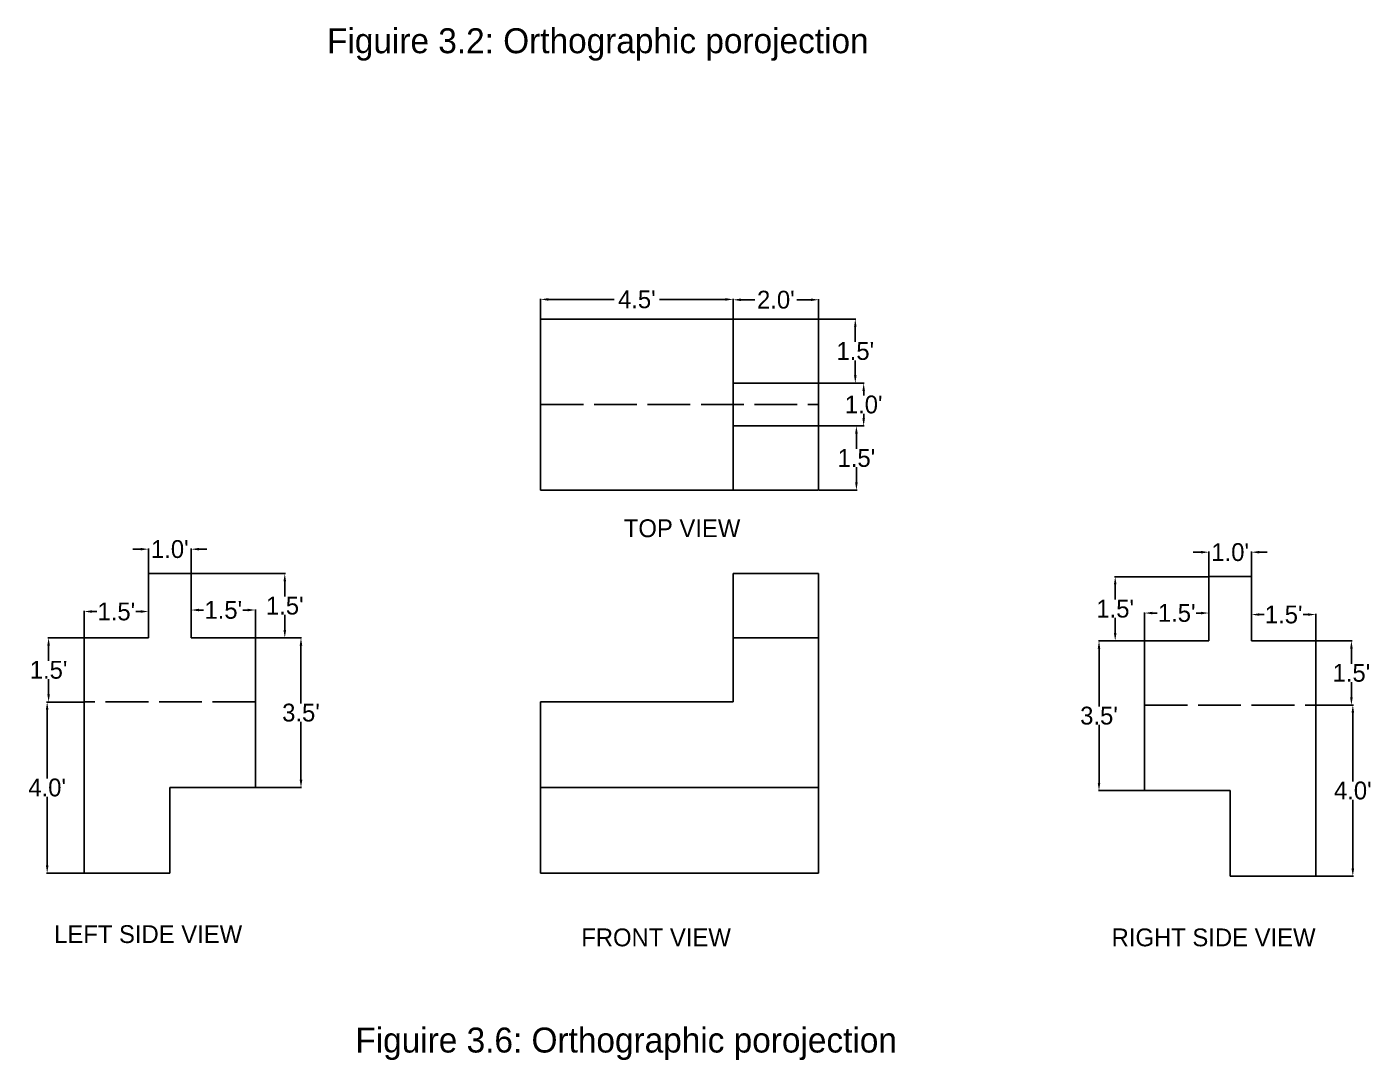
# Model space of a CAD drawing. Header units: inches. Extents: x 4 to 531, y -296 to 303.
# Drawn here: x 153.2 to 530.9, y -296.3 to -6.5 of the extents above; entities that cross this region are included whole.
import ezdxf

# ---------------------------------------------------------------- set-up
doc = ezdxf.new("R2010")
doc.units = ezdxf.units.IN
doc.header["$MEASUREMENT"] = 0
doc.linetypes.add('ACAD_ISO02W100', pattern=[15, 12, -3])
doc.linetypes.add('ACAD_ISO03W100', pattern=[30, 12, -18])
doc.dimstyles.new('feet', dxfattribs={"dimtxt": 5, "dimasz": 2.18, "dimexe": 0.18, "dimexo": 0.0625, "dimgap": 0.09, "dimtad": 0, "dimtih": 1, "dimtoh": 1, "dimdec": 1, "dimlfac": 0.083333, "dimzin": 0, "dimdsep": 46, "dimtxsty": 'Standard', "dimcen": 0.09, "dimclrt": 5, "dimadec": 0, "dimazin": 0, "dimtfac": 1, "dimtdec": 1, "dimtofl": 0, "dimtmove": 0, "dimatfit": 3, "dimfxl": 1, "dimtolj": 1, "dimtzin": 0, "dimarcsym": 0})

# ---------------------------------------------------------------- blocks, each defined once
blk = doc.blocks.new('*D220')
at = {"color": 0, "lineweight": -2}
for p, q in [((297.33, -88.38), (297.33, -82.76)), ((299.51, -82.94), (317.99, -82.94)), ((349.15, -82.94), (330.67, -82.94)), ((351.33, -88.31), (351.33, -82.76))]:
    blk.add_line(p, q, dxfattribs=at)
at = {"color": 0}
for points in [[(299.51, -82.58), (299.51, -83.31), (297.33, -82.94)], [(349.15, -82.58), (349.15, -83.31), (351.33, -82.94)]]:
    blk.add_solid(points, dxfattribs=at)
at = {"layer": 'Defpoints', "color": 0}
for p in [(351.33, -82.94), (297.33, -88.44), (351.33, -88.38)]:
    blk.add_point(p, dxfattribs=at)
at = {"color": 5, "insert": (324.33, -82.94), "char_height": 5, "attachment_point": 5}
blk.add_mtext("\\A1;4.5'", dxfattribs=at)
blk = doc.blocks.new('*D221')
at = {"color": 0, "lineweight": -2}
for p, q in [((375.39, -88.44), (385.79, -88.44)), ((385.61, -90.62), (385.61, -94.85)), ((385.61, -104.26), (385.61, -100.03)), ((375.39, -106.44), (385.79, -106.44))]:
    blk.add_line(p, q, dxfattribs=at)
at = {"color": 0}
for points in [[(385.25, -90.62), (385.97, -90.62), (385.61, -88.44)], [(385.25, -104.26), (385.97, -104.26), (385.61, -106.44)]]:
    blk.add_solid(points, dxfattribs=at)
at = {"layer": 'Defpoints', "color": 0}
for p in [(375.33, -88.44), (375.33, -106.44), (385.61, -106.44)]:
    blk.add_point(p, dxfattribs=at)
at = {"color": 5, "insert": (385.61, -97.44), "char_height": 5, "attachment_point": 5}
blk.add_mtext("\\A1;1.5'", dxfattribs=at)
blk = doc.blocks.new('*D222')
at = {"color": 0, "lineweight": -2}
for p, q in [((375.45, -106.44), (388.14, -106.44)), ((387.96, -108.62), (387.96, -109.85)), ((387.96, -116.26), (387.96, -115.03)), ((375.39, -118.44), (388.14, -118.44))]:
    blk.add_line(p, q, dxfattribs=at)
at = {"color": 0}
for points in [[(387.6, -108.62), (388.32, -108.62), (387.96, -106.44)], [(387.6, -116.26), (388.32, -116.26), (387.96, -118.44)]]:
    blk.add_solid(points, dxfattribs=at)
at = {"layer": 'Defpoints', "color": 0}
for p in [(375.39, -106.44), (375.33, -118.44), (387.96, -118.44)]:
    blk.add_point(p, dxfattribs=at)
at = {"color": 5, "insert": (387.96, -112.44), "char_height": 5, "attachment_point": 5}
blk.add_mtext("\\A1;1.0'", dxfattribs=at)
blk = doc.blocks.new('*D223')
at = {"color": 0, "lineweight": -2}
for p, q in [((351.33, -88.38), (351.33, -82.87)), ((353.51, -83.05), (357.41, -83.05)), ((373.15, -83.05), (369.25, -83.05)), ((375.33, -88.38), (375.33, -82.87))]:
    blk.add_line(p, q, dxfattribs=at)
at = {"color": 0}
for points in [[(353.51, -82.69), (353.51, -83.42), (351.33, -83.05)], [(373.15, -82.69), (373.15, -83.42), (375.33, -83.05)]]:
    blk.add_solid(points, dxfattribs=at)
at = {"layer": 'Defpoints', "color": 0}
for p in [(375.33, -83.05), (351.33, -88.44), (375.33, -88.44)]:
    blk.add_point(p, dxfattribs=at)
at = {"color": 5, "insert": (363.33, -83.05), "char_height": 5, "attachment_point": 5}
blk.add_mtext("\\A1;2.0'", dxfattribs=at)
blk = doc.blocks.new('*D226')
at = {"color": 0, "lineweight": -2}
for p, q in [((375.45, -118.44), (386.1, -118.44)), ((385.92, -120.62), (385.92, -124.85)), ((385.92, -134.26), (385.92, -130.03)), ((375.45, -136.44), (386.1, -136.44))]:
    blk.add_line(p, q, dxfattribs=at)
at = {"color": 0}
for points in [[(385.56, -120.62), (386.29, -120.62), (385.92, -118.44)], [(385.56, -134.26), (386.29, -134.26), (385.92, -136.44)]]:
    blk.add_solid(points, dxfattribs=at)
at = {"layer": 'Defpoints', "color": 0}
for p in [(375.39, -118.44), (375.39, -136.44), (385.92, -136.44)]:
    blk.add_point(p, dxfattribs=at)
at = {"color": 5, "insert": (385.92, -127.44), "char_height": 5, "attachment_point": 5}
blk.add_mtext("\\A1;1.5'", dxfattribs=at)
blk = doc.blocks.new('*D228')
at = {"color": 0, "lineweight": -2}
for p, q in [((482.6, -153.84), (480.42, -153.84)), ((484.78, -160.63), (484.78, -153.66)), ((496.78, -160.63), (496.78, -153.66)), ((498.96, -153.84), (501.14, -153.84))]:
    blk.add_line(p, q, dxfattribs=at)
at = {"color": 0}
for points in [[(482.6, -153.47), (482.6, -154.2), (484.78, -153.84)], [(498.96, -153.47), (498.96, -154.2), (496.78, -153.84)]]:
    blk.add_solid(points, dxfattribs=at)
at = {"layer": 'Defpoints', "color": 0}
for p in [(496.78, -153.84), (484.78, -160.7), (496.78, -160.7)]:
    blk.add_point(p, dxfattribs=at)
at = {"color": 5, "insert": (490.78, -153.84), "char_height": 5, "attachment_point": 5}
blk.add_mtext("\\A1;1.0'", dxfattribs=at)
blk = doc.blocks.new('*D229')
at = {"color": 0, "lineweight": -2}
for p, q in [((496.78, -178.63), (496.78, -171.15)), ((498.96, -171.33), (500.27, -171.33)), ((512.6, -171.33), (511.28, -171.33)), ((514.78, -178.63), (514.78, -171.15))]:
    blk.add_line(p, q, dxfattribs=at)
at = {"color": 0}
for points in [[(498.96, -170.96), (498.96, -171.69), (496.78, -171.33)], [(512.6, -170.96), (512.6, -171.69), (514.78, -171.33)]]:
    blk.add_solid(points, dxfattribs=at)
at = {"layer": 'Defpoints', "color": 0}
for p in [(514.78, -171.33), (496.78, -178.7), (514.78, -178.7)]:
    blk.add_point(p, dxfattribs=at)
at = {"color": 5, "insert": (505.78, -171.33), "char_height": 5, "attachment_point": 5}
blk.add_mtext("\\A1;1.5'", dxfattribs=at)
blk = doc.blocks.new('*D230')
at = {"color": 0, "lineweight": -2}
for p, q in [((514.84, -178.7), (524.97, -178.7)), ((524.79, -180.88), (524.79, -185.11)), ((524.79, -194.52), (524.79, -190.29)), ((514.84, -196.7), (524.97, -196.7))]:
    blk.add_line(p, q, dxfattribs=at)
at = {"color": 0}
for points in [[(524.42, -180.88), (525.15, -180.88), (524.79, -178.7)], [(524.42, -194.52), (525.15, -194.52), (524.79, -196.7)]]:
    blk.add_solid(points, dxfattribs=at)
at = {"layer": 'Defpoints', "color": 0}
for p in [(514.78, -178.7), (514.78, -196.7), (524.79, -196.7)]:
    blk.add_point(p, dxfattribs=at)
at = {"color": 5, "insert": (524.79, -187.7), "char_height": 5, "attachment_point": 5}
blk.add_mtext("\\A1;1.5'", dxfattribs=at)
blk = doc.blocks.new('*D231')
at = {"color": 0, "lineweight": -2}
for p, q in [((514.84, -196.7), (525.36, -196.7)), ((525.18, -198.88), (525.18, -218.11)), ((525.18, -242.52), (525.18, -223.29)), ((514.84, -244.7), (525.36, -244.7))]:
    blk.add_line(p, q, dxfattribs=at)
at = {"color": 0}
for points in [[(524.82, -198.88), (525.55, -198.88), (525.18, -196.7)], [(524.82, -242.52), (525.55, -242.52), (525.18, -244.7)]]:
    blk.add_solid(points, dxfattribs=at)
at = {"layer": 'Defpoints', "color": 0}
for p in [(514.78, -196.7), (514.78, -244.7), (525.18, -244.7)]:
    blk.add_point(p, dxfattribs=at)
at = {"color": 5, "insert": (525.18, -220.7), "char_height": 5, "attachment_point": 5}
blk.add_mtext("\\A1;4.0'", dxfattribs=at)
blk = doc.blocks.new('*D232')
at = {"color": 0, "lineweight": -2}
for p, q in [((466.72, -178.7), (453.8, -178.7)), ((453.98, -180.88), (453.98, -197.11)), ((453.98, -218.52), (453.98, -202.29)), ((466.72, -220.7), (453.8, -220.7))]:
    blk.add_line(p, q, dxfattribs=at)
at = {"color": 0}
for points in [[(453.62, -180.88), (454.34, -180.88), (453.98, -178.7)], [(453.62, -218.52), (454.34, -218.52), (453.98, -220.7)]]:
    blk.add_solid(points, dxfattribs=at)
at = {"layer": 'Defpoints', "color": 0}
for p in [(466.78, -178.7), (453.98, -220.7), (466.78, -220.7)]:
    blk.add_point(p, dxfattribs=at)
at = {"color": 5, "insert": (453.98, -199.7), "char_height": 5, "attachment_point": 5}
blk.add_mtext("\\A1;3.5'", dxfattribs=at)
blk = doc.blocks.new('*D233')
at = {"color": 0, "lineweight": -2}
for p, q in [((466.78, -178.63), (466.78, -170.72)), ((468.96, -170.9), (470.27, -170.9)), ((482.6, -170.9), (481.28, -170.9)), ((484.78, -178.63), (484.78, -170.72))]:
    blk.add_line(p, q, dxfattribs=at)
at = {"color": 0}
for points in [[(468.96, -170.54), (468.96, -171.27), (466.78, -170.9)], [(482.6, -170.54), (482.6, -171.27), (484.78, -170.9)]]:
    blk.add_solid(points, dxfattribs=at)
at = {"layer": 'Defpoints', "color": 0}
for p in [(484.78, -170.9), (466.78, -178.7), (484.78, -178.7)]:
    blk.add_point(p, dxfattribs=at)
at = {"color": 5, "insert": (475.78, -170.9), "char_height": 5, "attachment_point": 5}
blk.add_mtext("\\A1;1.5'", dxfattribs=at)
blk = doc.blocks.new('*D234')
at = {"color": 0, "lineweight": -2}
for p, q in [((484.72, -160.7), (458.34, -160.7)), ((458.52, -162.88), (458.52, -167.11)), ((458.52, -176.52), (458.52, -172.29)), ((466.72, -178.7), (458.34, -178.7))]:
    blk.add_line(p, q, dxfattribs=at)
at = {"color": 0}
for points in [[(458.16, -162.88), (458.89, -162.88), (458.52, -160.7)], [(458.16, -176.52), (458.89, -176.52), (458.52, -178.7)]]:
    blk.add_solid(points, dxfattribs=at)
at = {"layer": 'Defpoints', "color": 0}
for p in [(484.78, -160.7), (458.52, -178.7), (466.78, -178.7)]:
    blk.add_point(p, dxfattribs=at)
at = {"color": 5, "insert": (458.52, -169.7), "char_height": 5, "attachment_point": 5}
blk.add_mtext("\\A1;1.5'", dxfattribs=at)
blk = doc.blocks.new('*D249')
at = {"color": 0, "lineweight": -2}
for p, q in [((185.13, -152.99), (182.95, -152.99)), ((187.31, -159.78), (187.31, -152.81)), ((199.31, -159.78), (199.31, -152.81)), ((201.49, -152.99), (203.67, -152.99))]:
    blk.add_line(p, q, dxfattribs=at)
at = {"color": 0}
for points in [[(185.13, -152.62), (185.13, -153.35), (187.31, -152.99)], [(201.49, -152.62), (201.49, -153.35), (199.31, -152.99)]]:
    blk.add_solid(points, dxfattribs=at)
at = {"layer": 'Defpoints', "color": 0}
for p in [(187.31, -152.99), (187.31, -159.85), (199.31, -159.85)]:
    blk.add_point(p, dxfattribs=at)
at = {"color": 5, "insert": (193.31, -152.99), "char_height": 5, "attachment_point": 5}
blk.add_mtext("\\A1;1.0'", dxfattribs=at)
blk = doc.blocks.new('*D250')
at = {"color": 0, "lineweight": -2}
for p, q in [((169.31, -177.78), (169.31, -170.3)), ((171.49, -170.48), (172.8, -170.48)), ((185.13, -170.48), (183.82, -170.48)), ((187.31, -177.78), (187.31, -170.3))]:
    blk.add_line(p, q, dxfattribs=at)
at = {"color": 0}
for points in [[(171.49, -170.11), (171.49, -170.84), (169.31, -170.48)], [(185.13, -170.11), (185.13, -170.84), (187.31, -170.48)]]:
    blk.add_solid(points, dxfattribs=at)
at = {"layer": 'Defpoints', "color": 0}
for p in [(169.31, -170.48), (169.31, -177.85), (187.31, -177.85)]:
    blk.add_point(p, dxfattribs=at)
at = {"color": 5, "insert": (178.31, -170.48), "char_height": 5, "attachment_point": 5}
blk.add_mtext("\\A1;1.5'", dxfattribs=at)
blk = doc.blocks.new('*D251')
at = {"color": 0, "lineweight": -2}
for p, q in [((169.25, -177.85), (159.12, -177.85)), ((159.3, -180.03), (159.3, -184.26)), ((159.3, -193.67), (159.3, -189.44)), ((169.25, -195.85), (159.12, -195.85))]:
    blk.add_line(p, q, dxfattribs=at)
at = {"color": 0}
for points in [[(158.94, -180.03), (159.67, -180.03), (159.3, -177.85)], [(158.94, -193.67), (159.67, -193.67), (159.3, -195.85)]]:
    blk.add_solid(points, dxfattribs=at)
at = {"layer": 'Defpoints', "color": 0}
for p in [(169.31, -177.85), (159.3, -195.85), (169.31, -195.85)]:
    blk.add_point(p, dxfattribs=at)
at = {"color": 5, "insert": (159.3, -186.85), "char_height": 5, "attachment_point": 5}
blk.add_mtext("\\A1;1.5'", dxfattribs=at)
blk = doc.blocks.new('*D252')
at = {"color": 0, "lineweight": -2}
for p, q in [((169.25, -195.85), (158.72, -195.85)), ((158.9, -198.03), (158.9, -217.26)), ((158.9, -241.67), (158.9, -222.44)), ((169.25, -243.85), (158.72, -243.85))]:
    blk.add_line(p, q, dxfattribs=at)
at = {"color": 0}
for points in [[(158.54, -198.03), (159.27, -198.03), (158.9, -195.85)], [(158.54, -241.67), (159.27, -241.67), (158.9, -243.85)]]:
    blk.add_solid(points, dxfattribs=at)
at = {"layer": 'Defpoints', "color": 0}
for p in [(169.31, -195.85), (158.9, -243.85), (169.31, -243.85)]:
    blk.add_point(p, dxfattribs=at)
at = {"color": 5, "insert": (158.9, -219.85), "char_height": 5, "attachment_point": 5}
blk.add_mtext("\\A1;4.0'", dxfattribs=at)
blk = doc.blocks.new('*D253')
at = {"color": 0, "lineweight": -2}
for p, q in [((199.31, -177.78), (199.31, -169.87)), ((217.31, -177.78), (217.31, -169.87)), ((201.49, -170.05), (202.8, -170.05)), ((215.13, -170.05), (213.82, -170.05))]:
    blk.add_line(p, q, dxfattribs=at)
at = {"color": 0}
for points in [[(201.49, -169.69), (201.49, -170.42), (199.31, -170.05)], [(215.13, -169.69), (215.13, -170.42), (217.31, -170.05)]]:
    blk.add_solid(points, dxfattribs=at)
at = {"layer": 'Defpoints', "color": 0}
for p in [(199.31, -170.05), (199.31, -177.85), (217.31, -177.85)]:
    blk.add_point(p, dxfattribs=at)
at = {"color": 5, "insert": (208.31, -170.05), "char_height": 5, "attachment_point": 5}
blk.add_mtext("\\A1;1.5'", dxfattribs=at)
blk = doc.blocks.new('*D254')
at = {"color": 0, "lineweight": -2}
for p, q in [((199.37, -159.85), (225.74, -159.85)), ((225.56, -162.03), (225.56, -166.26)), ((225.56, -175.67), (225.56, -171.44)), ((217.37, -177.85), (225.74, -177.85))]:
    blk.add_line(p, q, dxfattribs=at)
at = {"color": 0}
for points in [[(225.2, -162.03), (225.93, -162.03), (225.56, -159.85)], [(225.2, -175.67), (225.93, -175.67), (225.56, -177.85)]]:
    blk.add_solid(points, dxfattribs=at)
at = {"layer": 'Defpoints', "color": 0}
for p in [(199.31, -159.85), (217.31, -177.85), (225.56, -177.85)]:
    blk.add_point(p, dxfattribs=at)
at = {"color": 5, "insert": (225.56, -168.85), "char_height": 5, "attachment_point": 5}
blk.add_mtext("\\A1;1.5'", dxfattribs=at)
blk = doc.blocks.new('*D257')
at = {"color": 0, "lineweight": -2}
for p, q in [((217.37, -177.85), (230.29, -177.85)), ((230.11, -180.03), (230.11, -196.26)), ((230.11, -217.67), (230.11, -201.44)), ((217.37, -219.85), (230.29, -219.85))]:
    blk.add_line(p, q, dxfattribs=at)
at = {"color": 0}
for points in [[(229.74, -180.03), (230.47, -180.03), (230.11, -177.85)], [(229.74, -217.67), (230.47, -217.67), (230.11, -219.85)]]:
    blk.add_solid(points, dxfattribs=at)
at = {"layer": 'Defpoints', "color": 0}
for p in [(217.31, -177.85), (217.31, -219.85), (230.11, -219.85)]:
    blk.add_point(p, dxfattribs=at)
at = {"color": 5, "insert": (230.11, -198.85), "char_height": 5, "attachment_point": 5}
blk.add_mtext("\\A1;3.5'", dxfattribs=at)

msp = doc.modelspace()

# ---------------------------------------------------------------- linework, layer by layer
for p, q in [((297.33, -88.439), (351.33, -88.439)), ((297.33, -112.439), (297.33, -88.439)), ((351.33, -88.439), (375.33, -88.439)), ((351.33, -88.439), (351.33, -106.439)), ((375.33, -88.439), (375.33, -106.439)), ((351.33, -106.439), (351.33, -118.439)), ((351.33, -106.439), (375.33, -106.439)), ((375.33, -106.439), (375.33, -118.439)), ((297.33, -136.439), (297.33, -112.439)), ((351.33, -118.439), (351.33, -136.439)), ((351.33, -118.439), (375.33, -118.439)), ((375.33, -118.439), (375.33, -136.439)), ((351.33, -136.439), (297.33, -136.439)), ((375.33, -136.439), (351.33, -136.439)), ((187.31, -177.846), (187.31, -159.846)), ((187.31, -159.846), (199.31, -159.846)), ((199.31, -159.846), (199.31, -177.846)), ((351.309, -159.846), (375.309, -159.846)), ((351.309, -177.846), (351.309, -159.846)), ((375.309, -159.846), (375.309, -177.846)), ((496.778, -160.696), (484.778, -160.696)), ((484.778, -160.696), (484.778, -178.696)), ((496.778, -178.696), (496.778, -160.696)), ((169.31, -195.846), (169.31, -177.846)), ((169.31, -177.846), (187.31, -177.846)), ((199.31, -177.846), (217.31, -177.846)), ((217.31, -177.846), (217.31, -219.846)), ((217.31, -177.846), (217.31, -195.846)), ((375.309, -177.846), (351.309, -177.846)), ((351.309, -195.846), (351.309, -177.846)), ((375.309, -177.846), (375.309, -219.846)), ((484.778, -178.696), (466.778, -178.696)), ((466.778, -178.696), (466.778, -220.696)), ((466.778, -178.696), (466.778, -196.696)), ((514.778, -178.696), (496.778, -178.696)), ((514.778, -196.696), (514.778, -178.696)), ((169.31, -243.846), (169.31, -195.846)), ((217.31, -195.846), (217.31, -195.846)), ((297.309, -219.846), (297.309, -195.846)), ((297.309, -195.846), (351.309, -195.846)), ((466.778, -196.696), (466.778, -196.696)), ((514.778, -244.696), (514.778, -196.696)), ((193.31, -219.846), (193.31, -243.846)), ((193.31, -219.846), (217.31, -219.846)), ((297.309, -243.846), (297.309, -219.846)), ((297.309, -219.846), (375.309, -219.846)), ((375.309, -219.846), (375.309, -243.846)), ((490.778, -220.696), (466.778, -220.696)), ((490.778, -220.696), (490.778, -244.696)), ((169.31, -243.846), (193.31, -243.846)), ((375.309, -243.846), (297.309, -243.846)), ((514.778, -244.696), (490.778, -244.696))]:
    msp.add_line(p, q)
at = {"linetype": 'ACAD_ISO03W100'}
msp.add_line((375.33, -88.439), (375.33, -112.439), dxfattribs=at)
at = {"linetype": 'ACAD_ISO02W100'}
for p, q in [((297.33, -112.439), (375.33, -112.439)), ((217.31, -195.846), (169.31, -195.846)), ((466.778, -196.696), (514.778, -196.696))]:
    msp.add_line(p, q, dxfattribs=at)

# ---------------------------------------------------------------- texts
at = {"attachment_point": 1}
for s, insert, char_height, width in [('Figuire 3.2: Orthographic porojection', (237.409, -6.902), 7, 280.28523), ('TOP VIEW', (320.669, -144.621), 5, 41.74388), ('LEFT SIDE VIEW', (160.855, -258.442), 5, 72.21434), ('FRONT VIEW', (308.729, -259.36), 5, 55.34008), ('RIGHT SIDE VIEW', (457.521, -259.36), 5, 73.0059), ('Figuire 3.6: Orthographic porojection', (245.354, -287.154), 7, 280.28523)]:
    msp.add_mtext(s, dxfattribs=dict(at, insert=insert, char_height=char_height, width=width))

# ---------------------------------------------------------------- dimensions: what is measured, and where the dimension line sits
dim = msp.add_linear_dim(base=(351.33, -82.942), p1=(297.33, -88.439), p2=(351.33, -88.377), dimstyle='feet', override={"dimpost": "'"})
dim.commit()
dim.dimension.update_dxf_attribs({"geometry": '*D220', "text_midpoint": (324.33, -82.942), "dimtype": 160})
for base, p1, p2, picture, middle in [((375.33, -83.055), (351.33, -88.439), (375.33, -88.439), '*D223', (363.33, -83.055)), ((496.778, -153.835), (484.778, -160.696), (496.778, -160.696), '*D228', (490.778, -153.835)), ((484.778, -170.904), (466.778, -178.696), (484.778, -178.696), '*D233', (475.778, -170.904)), ((514.778, -171.327), (496.778, -178.696), (514.778, -178.696), '*D229', (505.778, -171.327))]:
    dim = msp.add_linear_dim(base=base, p1=p1, p2=p2, dimstyle='feet', override={"dimpost": "'"})
    dim.commit()
    dim.dimension.update_dxf_attribs({"geometry": picture, "text_midpoint": middle})
for base, p1, p2, angle, picture, middle in [((385.609, -106.439), (375.33, -88.439), (375.33, -106.439), 90, '*D221', (385.609, -97.439)), ((387.959, -118.439), (375.392, -106.439), (375.33, -118.439), 90, '*D222', (387.959, -112.439)), ((385.925, -136.439), (375.392, -118.439), (375.392, -136.439), 90, '*D226', (385.925, -127.439)), ((187.31, -152.986), (199.31, -159.846), (187.31, -159.846), 180, '*D249', (193.31, -152.986)), ((225.564, -177.846), (199.31, -159.846), (217.31, -177.846), 90, '*D254', (225.564, -168.846)), ((458.524, -178.696), (484.778, -160.696), (466.778, -178.696), 90, '*D234', (458.524, -169.696)), ((169.31, -170.477), (187.31, -177.846), (169.31, -177.846), 180, '*D250', (178.31, -170.477)), ((199.31, -170.054), (217.31, -177.846), (199.31, -177.846), 180, '*D253', (208.31, -170.054)), ((159.302, -195.846), (169.31, -177.846), (169.31, -195.846), 90, '*D251', (159.302, -186.846)), ((230.106, -219.846), (217.31, -177.846), (217.31, -219.846), 90, '*D257', (230.106, -198.846)), ((453.981, -220.696), (466.778, -178.696), (466.778, -220.696), 90, '*D232', (453.981, -199.696)), ((524.785, -196.696), (514.778, -178.696), (514.778, -196.696), 90, '*D230', (524.785, -187.696)), ((158.904, -243.846), (169.31, -195.846), (169.31, -243.846), 90, '*D252', (158.904, -219.846)), ((525.183, -244.696), (514.778, -196.696), (514.778, -244.696), 90, '*D231', (525.183, -220.696))]:
    dim = msp.add_linear_dim(base=base, p1=p1, p2=p2, angle=angle, dimstyle='feet', override={"dimpost": "'"})
    dim.commit()
    dim.dimension.update_dxf_attribs({"geometry": picture, "text_midpoint": middle})

doc.saveas('drawing.dxf')
